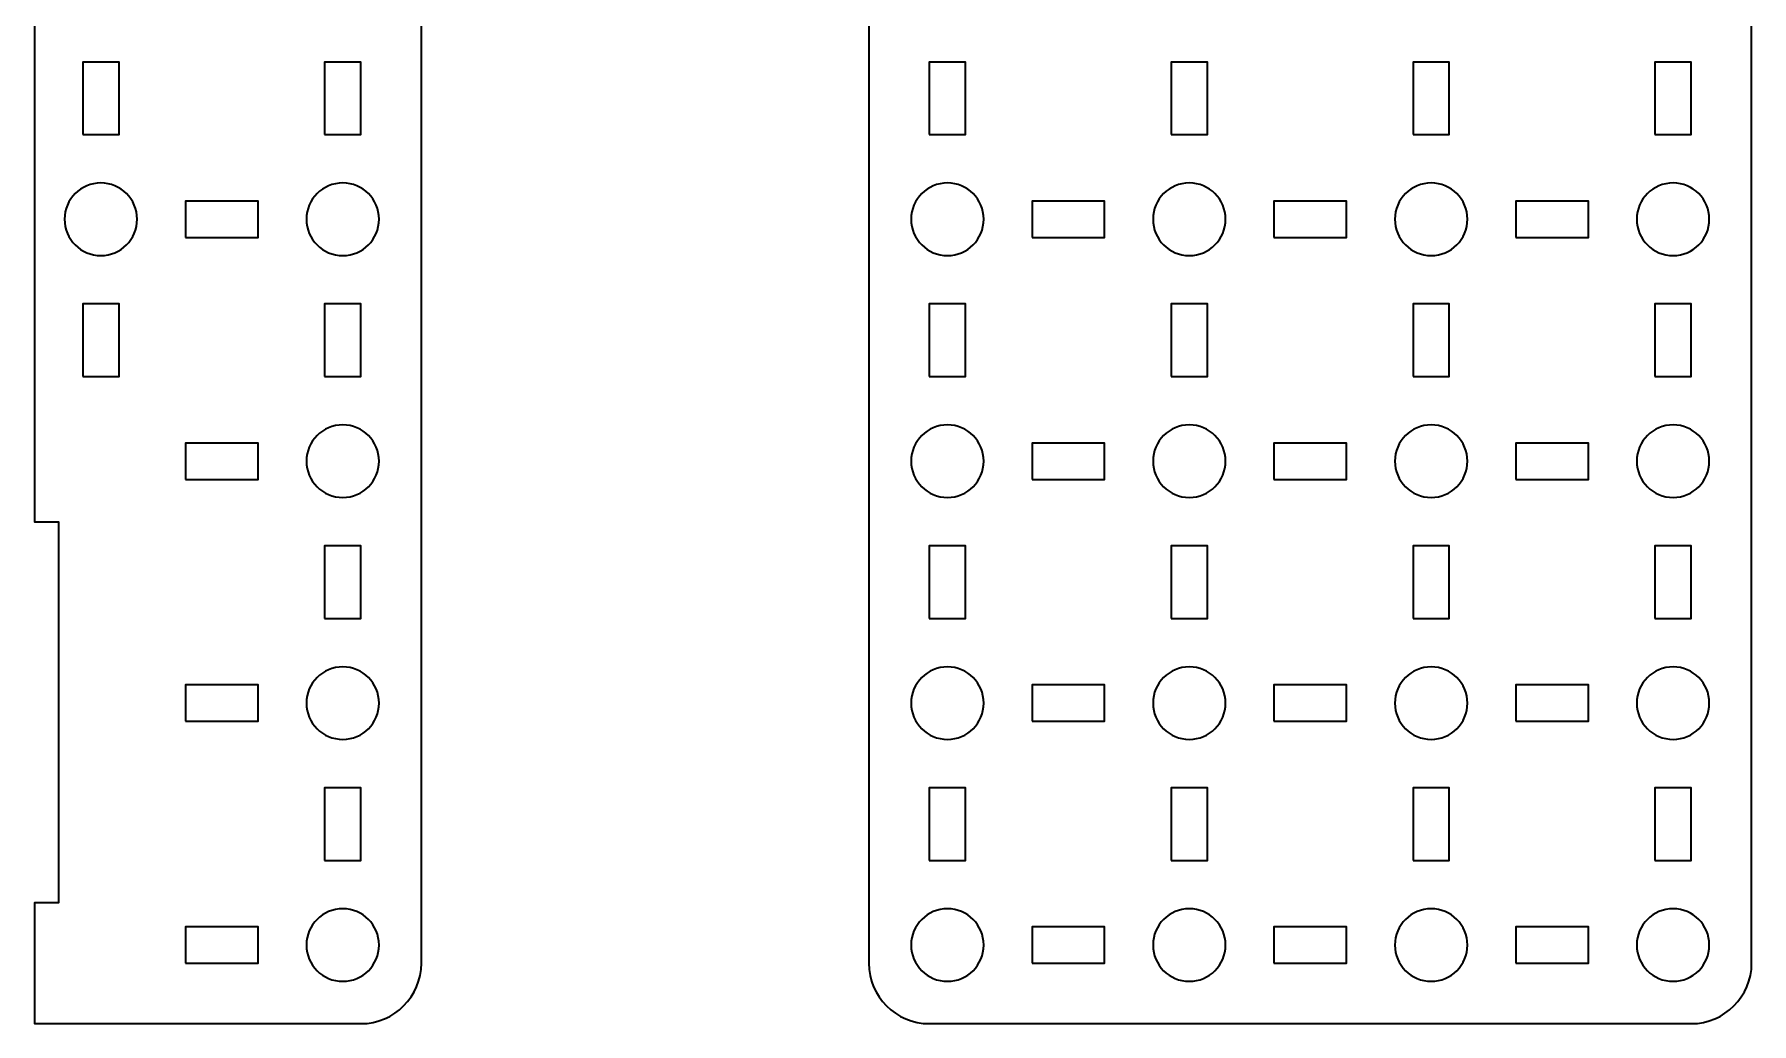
# Model space of a CAD drawing. Header units: centimetres. Extents: x -40 to 171, y -20 to 141.
# Drawn here: x 18.95 to 33.15, y 85.5 to 93.68 of the extents above; entities that cross this region are included whole.
import ezdxf

# ---------------------------------------------------------------- set-up
doc = ezdxf.new("R2010")
doc.units = ezdxf.units.CM
doc.header["$MEASUREMENT"] = 0
doc.layers.add('Layer 1', color=7, linetype='Continuous')

msp = doc.modelspace()

# ---------------------------------------------------------------- linework, layer by layer
at = {"layer": 'Layer 1', "color": 250, "lineweight": 35}
for points, knots in [([(21.65, 85.5), (21.65, 85.5), (19.35, 85.5), (19.35, 85.5), (19.35, 85.5), (19.35, 85.5), (18.95, 85.5), (18.95, 85.5), (18.95, 85.5), (18.95, 85.5), (18.95, 86.5), (18.95, 86.5), (18.95, 86.5), (18.95, 86.5), (19.15, 86.5), (19.15, 86.5), (19.15, 86.5), (19.15, 86.5), (19.15, 89.65), (19.15, 89.65), (19.15, 89.65), (19.15, 89.65), (18.95, 89.65), (18.95, 89.65), (18.95, 89.65), (18.95, 89.65), (18.95, 100.3), (18.95, 100.3), (18.95, 100.3), (18.95, 100.57609), (19.17391, 100.8), (19.45, 100.8), (19.45, 100.8), (19.45, 100.8), (21.65, 100.8), (21.65, 100.8), (21.65, 100.8), (21.92609, 100.8), (22.15, 100.57609), (22.15, 100.3), (22.15, 100.3), (22.15, 100.3), (22.15, 86), (22.15, 86), (22.15, 86), (22.15, 85.72391), (21.92609, 85.5), (21.65, 85.5)], [0, 0, 0, 0, 0.08333333, 0.08333333, 0.08333333, 0.08333333, 0.16666667, 0.16666667, 0.16666667, 0.16666667, 0.25, 0.25, 0.25, 0.25, 0.33333333, 0.33333333, 0.33333333, 0.33333333, 0.41666667, 0.41666667, 0.41666667, 0.41666667, 0.5, 0.5, 0.5, 0.5, 0.58333333, 0.58333333, 0.58333333, 0.58333333, 0.66666667, 0.66666667, 0.66666667, 0.66666667, 0.75, 0.75, 0.75, 0.75, 0.83333333, 0.83333333, 0.83333333, 0.83333333, 0.91666667, 0.91666667, 0.91666667, 0.91666667, 1, 1, 1, 1]), ([(32.65, 85.5), (32.65, 85.5), (26.35, 85.5), (26.35, 85.5), (26.35, 85.5), (26.07391, 85.5), (25.85, 85.72391), (25.85, 86), (25.85, 86), (25.85, 86), (25.85, 100.3), (25.85, 100.3), (25.85, 100.3), (25.85, 100.57609), (26.07391, 100.8), (26.35, 100.8), (26.35, 100.8), (26.35, 100.8), (32.65, 100.8), (32.65, 100.8), (32.65, 100.8), (32.92609, 100.8), (33.15, 100.57609), (33.15, 100.3), (33.15, 100.3), (33.15, 100.3), (33.15, 86), (33.15, 86), (33.15, 86), (33.15, 85.72391), (32.92609, 85.5), (32.65, 85.5)], [0, 0, 0, 0, 0.125, 0.125, 0.125, 0.125, 0.25, 0.25, 0.25, 0.25, 0.375, 0.375, 0.375, 0.375, 0.5, 0.5, 0.5, 0.5, 0.625, 0.625, 0.625, 0.625, 0.75, 0.75, 0.75, 0.75, 0.875, 0.875, 0.875, 0.875, 1, 1, 1, 1]), ([(19.35, 92.85), (19.35, 92.85), (19.35, 93.45), (19.35, 93.45), (19.35, 93.45), (19.35, 93.45), (19.65, 93.45), (19.65, 93.45), (19.65, 93.45), (19.65, 93.45), (19.65, 92.85), (19.65, 92.85), (19.65, 92.85), (19.65, 92.85), (19.35, 92.85), (19.35, 92.85)], [0, 0, 0, 0, 0.25, 0.25, 0.25, 0.25, 0.5, 0.5, 0.5, 0.5, 0.75, 0.75, 0.75, 0.75, 1, 1, 1, 1]), ([(21.35, 92.85), (21.35, 92.85), (21.35, 93.45), (21.35, 93.45), (21.35, 93.45), (21.35, 93.45), (21.65, 93.45), (21.65, 93.45), (21.65, 93.45), (21.65, 93.45), (21.65, 92.85), (21.65, 92.85), (21.65, 92.85), (21.65, 92.85), (21.35, 92.85), (21.35, 92.85)], [0, 0, 0, 0, 0.25, 0.25, 0.25, 0.25, 0.5, 0.5, 0.5, 0.5, 0.75, 0.75, 0.75, 0.75, 1, 1, 1, 1]), ([(26.35, 92.85), (26.35, 92.85), (26.35, 93.45), (26.35, 93.45), (26.35, 93.45), (26.35, 93.45), (26.65, 93.45), (26.65, 93.45), (26.65, 93.45), (26.65, 93.45), (26.65, 92.85), (26.65, 92.85), (26.65, 92.85), (26.65, 92.85), (26.35, 92.85), (26.35, 92.85)], [0, 0, 0, 0, 0.25, 0.25, 0.25, 0.25, 0.5, 0.5, 0.5, 0.5, 0.75, 0.75, 0.75, 0.75, 1, 1, 1, 1]), ([(28.35, 92.85), (28.35, 92.85), (28.35, 93.45), (28.35, 93.45), (28.35, 93.45), (28.35, 93.45), (28.65, 93.45), (28.65, 93.45), (28.65, 93.45), (28.65, 93.45), (28.65, 92.85), (28.65, 92.85), (28.65, 92.85), (28.65, 92.85), (28.35, 92.85), (28.35, 92.85)], [0, 0, 0, 0, 0.25, 0.25, 0.25, 0.25, 0.5, 0.5, 0.5, 0.5, 0.75, 0.75, 0.75, 0.75, 1, 1, 1, 1]), ([(30.35, 92.85), (30.35, 92.85), (30.35, 93.45), (30.35, 93.45), (30.35, 93.45), (30.35, 93.45), (30.65, 93.45), (30.65, 93.45), (30.65, 93.45), (30.65, 93.45), (30.65, 92.85), (30.65, 92.85), (30.65, 92.85), (30.65, 92.85), (30.35, 92.85), (30.35, 92.85)], [0, 0, 0, 0, 0.25, 0.25, 0.25, 0.25, 0.5, 0.5, 0.5, 0.5, 0.75, 0.75, 0.75, 0.75, 1, 1, 1, 1]), ([(32.35, 92.85), (32.35, 92.85), (32.35, 93.45), (32.35, 93.45), (32.35, 93.45), (32.35, 93.45), (32.65, 93.45), (32.65, 93.45), (32.65, 93.45), (32.65, 93.45), (32.65, 92.85), (32.65, 92.85), (32.65, 92.85), (32.65, 92.85), (32.35, 92.85), (32.35, 92.85)], [0, 0, 0, 0, 0.25, 0.25, 0.25, 0.25, 0.5, 0.5, 0.5, 0.5, 0.75, 0.75, 0.75, 0.75, 1, 1, 1, 1]), ([(19.2, 92.15), (19.2, 92.31566), (19.33434, 92.45), (19.5, 92.45), (19.5, 92.45), (19.66566, 92.45), (19.8, 92.31566), (19.8, 92.15), (19.8, 92.15), (19.8, 91.98434), (19.66566, 91.85), (19.5, 91.85), (19.5, 91.85), (19.33434, 91.85), (19.2, 91.98434), (19.2, 92.15)], [0, 0, 0, 0, 0.25, 0.25, 0.25, 0.25, 0.5, 0.5, 0.5, 0.5, 0.75, 0.75, 0.75, 0.75, 1, 1, 1, 1]), ([(21.2, 92.15), (21.2, 92.31566), (21.33434, 92.45), (21.5, 92.45), (21.5, 92.45), (21.66566, 92.45), (21.8, 92.31566), (21.8, 92.15), (21.8, 92.15), (21.8, 91.98434), (21.66566, 91.85), (21.5, 91.85), (21.5, 91.85), (21.33434, 91.85), (21.2, 91.98434), (21.2, 92.15)], [0, 0, 0, 0, 0.25, 0.25, 0.25, 0.25, 0.5, 0.5, 0.5, 0.5, 0.75, 0.75, 0.75, 0.75, 1, 1, 1, 1]), ([(26.2, 92.15), (26.2, 92.31566), (26.33434, 92.45), (26.5, 92.45), (26.5, 92.45), (26.66566, 92.45), (26.8, 92.31566), (26.8, 92.15), (26.8, 92.15), (26.8, 91.98434), (26.66566, 91.85), (26.5, 91.85), (26.5, 91.85), (26.33434, 91.85), (26.2, 91.98434), (26.2, 92.15)], [0, 0, 0, 0, 0.25, 0.25, 0.25, 0.25, 0.5, 0.5, 0.5, 0.5, 0.75, 0.75, 0.75, 0.75, 1, 1, 1, 1]), ([(28.2, 92.15), (28.2, 92.31566), (28.33434, 92.45), (28.5, 92.45), (28.5, 92.45), (28.66566, 92.45), (28.8, 92.31566), (28.8, 92.15), (28.8, 92.15), (28.8, 91.98434), (28.66566, 91.85), (28.5, 91.85), (28.5, 91.85), (28.33434, 91.85), (28.2, 91.98434), (28.2, 92.15)], [0, 0, 0, 0, 0.25, 0.25, 0.25, 0.25, 0.5, 0.5, 0.5, 0.5, 0.75, 0.75, 0.75, 0.75, 1, 1, 1, 1]), ([(30.2, 92.15), (30.2, 92.31566), (30.33434, 92.45), (30.5, 92.45), (30.5, 92.45), (30.66566, 92.45), (30.8, 92.31566), (30.8, 92.15), (30.8, 92.15), (30.8, 91.98434), (30.66566, 91.85), (30.5, 91.85), (30.5, 91.85), (30.33434, 91.85), (30.2, 91.98434), (30.2, 92.15)], [0, 0, 0, 0, 0.25, 0.25, 0.25, 0.25, 0.5, 0.5, 0.5, 0.5, 0.75, 0.75, 0.75, 0.75, 1, 1, 1, 1]), ([(32.2, 92.15), (32.2, 92.31566), (32.33434, 92.45), (32.5, 92.45), (32.5, 92.45), (32.66566, 92.45), (32.8, 92.31566), (32.8, 92.15), (32.8, 92.15), (32.8, 91.98434), (32.66566, 91.85), (32.5, 91.85), (32.5, 91.85), (32.33434, 91.85), (32.2, 91.98434), (32.2, 92.15)], [0, 0, 0, 0, 0.25, 0.25, 0.25, 0.25, 0.5, 0.5, 0.5, 0.5, 0.75, 0.75, 0.75, 0.75, 1, 1, 1, 1]), ([(20.2, 92), (20.2, 92), (20.2, 92.3), (20.2, 92.3), (20.2, 92.3), (20.2, 92.3), (20.8, 92.3), (20.8, 92.3), (20.8, 92.3), (20.8, 92.3), (20.8, 92), (20.8, 92), (20.8, 92), (20.8, 92), (20.2, 92), (20.2, 92)], [0, 0, 0, 0, 0.25, 0.25, 0.25, 0.25, 0.5, 0.5, 0.5, 0.5, 0.75, 0.75, 0.75, 0.75, 1, 1, 1, 1]), ([(27.2, 92), (27.2, 92), (27.2, 92.3), (27.2, 92.3), (27.2, 92.3), (27.2, 92.3), (27.8, 92.3), (27.8, 92.3), (27.8, 92.3), (27.8, 92.3), (27.8, 92), (27.8, 92), (27.8, 92), (27.8, 92), (27.2, 92), (27.2, 92)], [0, 0, 0, 0, 0.25, 0.25, 0.25, 0.25, 0.5, 0.5, 0.5, 0.5, 0.75, 0.75, 0.75, 0.75, 1, 1, 1, 1]), ([(29.2, 92), (29.2, 92), (29.2, 92.3), (29.2, 92.3), (29.2, 92.3), (29.2, 92.3), (29.8, 92.3), (29.8, 92.3), (29.8, 92.3), (29.8, 92.3), (29.8, 92), (29.8, 92), (29.8, 92), (29.8, 92), (29.2, 92), (29.2, 92)], [0, 0, 0, 0, 0.25, 0.25, 0.25, 0.25, 0.5, 0.5, 0.5, 0.5, 0.75, 0.75, 0.75, 0.75, 1, 1, 1, 1]), ([(31.2, 92), (31.2, 92), (31.2, 92.3), (31.2, 92.3), (31.2, 92.3), (31.2, 92.3), (31.8, 92.3), (31.8, 92.3), (31.8, 92.3), (31.8, 92.3), (31.8, 92), (31.8, 92), (31.8, 92), (31.8, 92), (31.2, 92), (31.2, 92)], [0, 0, 0, 0, 0.25, 0.25, 0.25, 0.25, 0.5, 0.5, 0.5, 0.5, 0.75, 0.75, 0.75, 0.75, 1, 1, 1, 1]), ([(19.35, 90.85), (19.35, 90.85), (19.35, 91.45), (19.35, 91.45), (19.35, 91.45), (19.35, 91.45), (19.65, 91.45), (19.65, 91.45), (19.65, 91.45), (19.65, 91.45), (19.65, 90.85), (19.65, 90.85), (19.65, 90.85), (19.65, 90.85), (19.35, 90.85), (19.35, 90.85)], [0, 0, 0, 0, 0.25, 0.25, 0.25, 0.25, 0.5, 0.5, 0.5, 0.5, 0.75, 0.75, 0.75, 0.75, 1, 1, 1, 1]), ([(21.35, 90.85), (21.35, 90.85), (21.35, 91.45), (21.35, 91.45), (21.35, 91.45), (21.35, 91.45), (21.65, 91.45), (21.65, 91.45), (21.65, 91.45), (21.65, 91.45), (21.65, 90.85), (21.65, 90.85), (21.65, 90.85), (21.65, 90.85), (21.35, 90.85), (21.35, 90.85)], [0, 0, 0, 0, 0.25, 0.25, 0.25, 0.25, 0.5, 0.5, 0.5, 0.5, 0.75, 0.75, 0.75, 0.75, 1, 1, 1, 1]), ([(26.35, 90.85), (26.35, 90.85), (26.35, 91.45), (26.35, 91.45), (26.35, 91.45), (26.35, 91.45), (26.65, 91.45), (26.65, 91.45), (26.65, 91.45), (26.65, 91.45), (26.65, 90.85), (26.65, 90.85), (26.65, 90.85), (26.65, 90.85), (26.35, 90.85), (26.35, 90.85)], [0, 0, 0, 0, 0.25, 0.25, 0.25, 0.25, 0.5, 0.5, 0.5, 0.5, 0.75, 0.75, 0.75, 0.75, 1, 1, 1, 1]), ([(28.35, 90.85), (28.35, 90.85), (28.35, 91.45), (28.35, 91.45), (28.35, 91.45), (28.35, 91.45), (28.65, 91.45), (28.65, 91.45), (28.65, 91.45), (28.65, 91.45), (28.65, 90.85), (28.65, 90.85), (28.65, 90.85), (28.65, 90.85), (28.35, 90.85), (28.35, 90.85)], [0, 0, 0, 0, 0.25, 0.25, 0.25, 0.25, 0.5, 0.5, 0.5, 0.5, 0.75, 0.75, 0.75, 0.75, 1, 1, 1, 1]), ([(30.35, 90.85), (30.35, 90.85), (30.35, 91.45), (30.35, 91.45), (30.35, 91.45), (30.35, 91.45), (30.65, 91.45), (30.65, 91.45), (30.65, 91.45), (30.65, 91.45), (30.65, 90.85), (30.65, 90.85), (30.65, 90.85), (30.65, 90.85), (30.35, 90.85), (30.35, 90.85)], [0, 0, 0, 0, 0.25, 0.25, 0.25, 0.25, 0.5, 0.5, 0.5, 0.5, 0.75, 0.75, 0.75, 0.75, 1, 1, 1, 1]), ([(32.35, 90.85), (32.35, 90.85), (32.35, 91.45), (32.35, 91.45), (32.35, 91.45), (32.35, 91.45), (32.65, 91.45), (32.65, 91.45), (32.65, 91.45), (32.65, 91.45), (32.65, 90.85), (32.65, 90.85), (32.65, 90.85), (32.65, 90.85), (32.35, 90.85), (32.35, 90.85)], [0, 0, 0, 0, 0.25, 0.25, 0.25, 0.25, 0.5, 0.5, 0.5, 0.5, 0.75, 0.75, 0.75, 0.75, 1, 1, 1, 1]), ([(21.2, 90.15), (21.2, 90.31566), (21.33434, 90.45), (21.5, 90.45), (21.5, 90.45), (21.66566, 90.45), (21.8, 90.31566), (21.8, 90.15), (21.8, 90.15), (21.8, 89.98434), (21.66566, 89.85), (21.5, 89.85), (21.5, 89.85), (21.33434, 89.85), (21.2, 89.98434), (21.2, 90.15)], [0, 0, 0, 0, 0.25, 0.25, 0.25, 0.25, 0.5, 0.5, 0.5, 0.5, 0.75, 0.75, 0.75, 0.75, 1, 1, 1, 1]), ([(26.2, 90.15), (26.2, 90.31566), (26.33434, 90.45), (26.5, 90.45), (26.5, 90.45), (26.66566, 90.45), (26.8, 90.31566), (26.8, 90.15), (26.8, 90.15), (26.8, 89.98434), (26.66566, 89.85), (26.5, 89.85), (26.5, 89.85), (26.33434, 89.85), (26.2, 89.98434), (26.2, 90.15)], [0, 0, 0, 0, 0.25, 0.25, 0.25, 0.25, 0.5, 0.5, 0.5, 0.5, 0.75, 0.75, 0.75, 0.75, 1, 1, 1, 1]), ([(28.2, 90.15), (28.2, 90.31566), (28.33434, 90.45), (28.5, 90.45), (28.5, 90.45), (28.66566, 90.45), (28.8, 90.31566), (28.8, 90.15), (28.8, 90.15), (28.8, 89.98434), (28.66566, 89.85), (28.5, 89.85), (28.5, 89.85), (28.33434, 89.85), (28.2, 89.98434), (28.2, 90.15)], [0, 0, 0, 0, 0.25, 0.25, 0.25, 0.25, 0.5, 0.5, 0.5, 0.5, 0.75, 0.75, 0.75, 0.75, 1, 1, 1, 1]), ([(30.2, 90.15), (30.2, 90.31566), (30.33434, 90.45), (30.5, 90.45), (30.5, 90.45), (30.66566, 90.45), (30.8, 90.31566), (30.8, 90.15), (30.8, 90.15), (30.8, 89.98434), (30.66566, 89.85), (30.5, 89.85), (30.5, 89.85), (30.33434, 89.85), (30.2, 89.98434), (30.2, 90.15)], [0, 0, 0, 0, 0.25, 0.25, 0.25, 0.25, 0.5, 0.5, 0.5, 0.5, 0.75, 0.75, 0.75, 0.75, 1, 1, 1, 1]), ([(32.2, 90.15), (32.2, 90.31566), (32.33434, 90.45), (32.5, 90.45), (32.5, 90.45), (32.66566, 90.45), (32.8, 90.31566), (32.8, 90.15), (32.8, 90.15), (32.8, 89.98434), (32.66566, 89.85), (32.5, 89.85), (32.5, 89.85), (32.33434, 89.85), (32.2, 89.98434), (32.2, 90.15)], [0, 0, 0, 0, 0.25, 0.25, 0.25, 0.25, 0.5, 0.5, 0.5, 0.5, 0.75, 0.75, 0.75, 0.75, 1, 1, 1, 1]), ([(20.2, 90), (20.2, 90), (20.2, 90.3), (20.2, 90.3), (20.2, 90.3), (20.2, 90.3), (20.8, 90.3), (20.8, 90.3), (20.8, 90.3), (20.8, 90.3), (20.8, 90), (20.8, 90), (20.8, 90), (20.8, 90), (20.2, 90), (20.2, 90)], [0, 0, 0, 0, 0.25, 0.25, 0.25, 0.25, 0.5, 0.5, 0.5, 0.5, 0.75, 0.75, 0.75, 0.75, 1, 1, 1, 1]), ([(27.2, 90), (27.2, 90), (27.2, 90.3), (27.2, 90.3), (27.2, 90.3), (27.2, 90.3), (27.8, 90.3), (27.8, 90.3), (27.8, 90.3), (27.8, 90.3), (27.8, 90), (27.8, 90), (27.8, 90), (27.8, 90), (27.2, 90), (27.2, 90)], [0, 0, 0, 0, 0.25, 0.25, 0.25, 0.25, 0.5, 0.5, 0.5, 0.5, 0.75, 0.75, 0.75, 0.75, 1, 1, 1, 1]), ([(29.2, 90), (29.2, 90), (29.2, 90.3), (29.2, 90.3), (29.2, 90.3), (29.2, 90.3), (29.8, 90.3), (29.8, 90.3), (29.8, 90.3), (29.8, 90.3), (29.8, 90), (29.8, 90), (29.8, 90), (29.8, 90), (29.2, 90), (29.2, 90)], [0, 0, 0, 0, 0.25, 0.25, 0.25, 0.25, 0.5, 0.5, 0.5, 0.5, 0.75, 0.75, 0.75, 0.75, 1, 1, 1, 1]), ([(31.2, 90), (31.2, 90), (31.2, 90.3), (31.2, 90.3), (31.2, 90.3), (31.2, 90.3), (31.8, 90.3), (31.8, 90.3), (31.8, 90.3), (31.8, 90.3), (31.8, 90), (31.8, 90), (31.8, 90), (31.8, 90), (31.2, 90), (31.2, 90)], [0, 0, 0, 0, 0.25, 0.25, 0.25, 0.25, 0.5, 0.5, 0.5, 0.5, 0.75, 0.75, 0.75, 0.75, 1, 1, 1, 1]), ([(21.35, 88.85), (21.35, 88.85), (21.35, 89.45), (21.35, 89.45), (21.35, 89.45), (21.35, 89.45), (21.65, 89.45), (21.65, 89.45), (21.65, 89.45), (21.65, 89.45), (21.65, 88.85), (21.65, 88.85), (21.65, 88.85), (21.65, 88.85), (21.35, 88.85), (21.35, 88.85)], [0, 0, 0, 0, 0.25, 0.25, 0.25, 0.25, 0.5, 0.5, 0.5, 0.5, 0.75, 0.75, 0.75, 0.75, 1, 1, 1, 1]), ([(26.35, 88.85), (26.35, 88.85), (26.35, 89.45), (26.35, 89.45), (26.35, 89.45), (26.35, 89.45), (26.65, 89.45), (26.65, 89.45), (26.65, 89.45), (26.65, 89.45), (26.65, 88.85), (26.65, 88.85), (26.65, 88.85), (26.65, 88.85), (26.35, 88.85), (26.35, 88.85)], [0, 0, 0, 0, 0.25, 0.25, 0.25, 0.25, 0.5, 0.5, 0.5, 0.5, 0.75, 0.75, 0.75, 0.75, 1, 1, 1, 1]), ([(28.35, 88.85), (28.35, 88.85), (28.35, 89.45), (28.35, 89.45), (28.35, 89.45), (28.35, 89.45), (28.65, 89.45), (28.65, 89.45), (28.65, 89.45), (28.65, 89.45), (28.65, 88.85), (28.65, 88.85), (28.65, 88.85), (28.65, 88.85), (28.35, 88.85), (28.35, 88.85)], [0, 0, 0, 0, 0.25, 0.25, 0.25, 0.25, 0.5, 0.5, 0.5, 0.5, 0.75, 0.75, 0.75, 0.75, 1, 1, 1, 1]), ([(30.35, 88.85), (30.35, 88.85), (30.35, 89.45), (30.35, 89.45), (30.35, 89.45), (30.35, 89.45), (30.65, 89.45), (30.65, 89.45), (30.65, 89.45), (30.65, 89.45), (30.65, 88.85), (30.65, 88.85), (30.65, 88.85), (30.65, 88.85), (30.35, 88.85), (30.35, 88.85)], [0, 0, 0, 0, 0.25, 0.25, 0.25, 0.25, 0.5, 0.5, 0.5, 0.5, 0.75, 0.75, 0.75, 0.75, 1, 1, 1, 1]), ([(32.35, 88.85), (32.35, 88.85), (32.35, 89.45), (32.35, 89.45), (32.35, 89.45), (32.35, 89.45), (32.65, 89.45), (32.65, 89.45), (32.65, 89.45), (32.65, 89.45), (32.65, 88.85), (32.65, 88.85), (32.65, 88.85), (32.65, 88.85), (32.35, 88.85), (32.35, 88.85)], [0, 0, 0, 0, 0.25, 0.25, 0.25, 0.25, 0.5, 0.5, 0.5, 0.5, 0.75, 0.75, 0.75, 0.75, 1, 1, 1, 1]), ([(21.2, 88.15), (21.2, 88.31566), (21.33434, 88.45), (21.5, 88.45), (21.5, 88.45), (21.66566, 88.45), (21.8, 88.31566), (21.8, 88.15), (21.8, 88.15), (21.8, 87.98434), (21.66566, 87.85), (21.5, 87.85), (21.5, 87.85), (21.33434, 87.85), (21.2, 87.98434), (21.2, 88.15)], [0, 0, 0, 0, 0.25, 0.25, 0.25, 0.25, 0.5, 0.5, 0.5, 0.5, 0.75, 0.75, 0.75, 0.75, 1, 1, 1, 1]), ([(26.2, 88.15), (26.2, 88.31566), (26.33434, 88.45), (26.5, 88.45), (26.5, 88.45), (26.66566, 88.45), (26.8, 88.31566), (26.8, 88.15), (26.8, 88.15), (26.8, 87.98434), (26.66566, 87.85), (26.5, 87.85), (26.5, 87.85), (26.33434, 87.85), (26.2, 87.98434), (26.2, 88.15)], [0, 0, 0, 0, 0.25, 0.25, 0.25, 0.25, 0.5, 0.5, 0.5, 0.5, 0.75, 0.75, 0.75, 0.75, 1, 1, 1, 1]), ([(28.2, 88.15), (28.2, 88.31566), (28.33434, 88.45), (28.5, 88.45), (28.5, 88.45), (28.66566, 88.45), (28.8, 88.31566), (28.8, 88.15), (28.8, 88.15), (28.8, 87.98434), (28.66566, 87.85), (28.5, 87.85), (28.5, 87.85), (28.33434, 87.85), (28.2, 87.98434), (28.2, 88.15)], [0, 0, 0, 0, 0.25, 0.25, 0.25, 0.25, 0.5, 0.5, 0.5, 0.5, 0.75, 0.75, 0.75, 0.75, 1, 1, 1, 1]), ([(30.2, 88.15), (30.2, 88.31566), (30.33434, 88.45), (30.5, 88.45), (30.5, 88.45), (30.66566, 88.45), (30.8, 88.31566), (30.8, 88.15), (30.8, 88.15), (30.8, 87.98434), (30.66566, 87.85), (30.5, 87.85), (30.5, 87.85), (30.33434, 87.85), (30.2, 87.98434), (30.2, 88.15)], [0, 0, 0, 0, 0.25, 0.25, 0.25, 0.25, 0.5, 0.5, 0.5, 0.5, 0.75, 0.75, 0.75, 0.75, 1, 1, 1, 1]), ([(32.2, 88.15), (32.2, 88.31566), (32.33434, 88.45), (32.5, 88.45), (32.5, 88.45), (32.66566, 88.45), (32.8, 88.31566), (32.8, 88.15), (32.8, 88.15), (32.8, 87.98434), (32.66566, 87.85), (32.5, 87.85), (32.5, 87.85), (32.33434, 87.85), (32.2, 87.98434), (32.2, 88.15)], [0, 0, 0, 0, 0.25, 0.25, 0.25, 0.25, 0.5, 0.5, 0.5, 0.5, 0.75, 0.75, 0.75, 0.75, 1, 1, 1, 1]), ([(20.2, 88), (20.2, 88), (20.2, 88.3), (20.2, 88.3), (20.2, 88.3), (20.2, 88.3), (20.8, 88.3), (20.8, 88.3), (20.8, 88.3), (20.8, 88.3), (20.8, 88), (20.8, 88), (20.8, 88), (20.8, 88), (20.2, 88), (20.2, 88)], [0, 0, 0, 0, 0.25, 0.25, 0.25, 0.25, 0.5, 0.5, 0.5, 0.5, 0.75, 0.75, 0.75, 0.75, 1, 1, 1, 1]), ([(27.2, 88), (27.2, 88), (27.2, 88.3), (27.2, 88.3), (27.2, 88.3), (27.2, 88.3), (27.8, 88.3), (27.8, 88.3), (27.8, 88.3), (27.8, 88.3), (27.8, 88), (27.8, 88), (27.8, 88), (27.8, 88), (27.2, 88), (27.2, 88)], [0, 0, 0, 0, 0.25, 0.25, 0.25, 0.25, 0.5, 0.5, 0.5, 0.5, 0.75, 0.75, 0.75, 0.75, 1, 1, 1, 1]), ([(29.2, 88), (29.2, 88), (29.2, 88.3), (29.2, 88.3), (29.2, 88.3), (29.2, 88.3), (29.8, 88.3), (29.8, 88.3), (29.8, 88.3), (29.8, 88.3), (29.8, 88), (29.8, 88), (29.8, 88), (29.8, 88), (29.2, 88), (29.2, 88)], [0, 0, 0, 0, 0.25, 0.25, 0.25, 0.25, 0.5, 0.5, 0.5, 0.5, 0.75, 0.75, 0.75, 0.75, 1, 1, 1, 1]), ([(31.2, 88), (31.2, 88), (31.2, 88.3), (31.2, 88.3), (31.2, 88.3), (31.2, 88.3), (31.8, 88.3), (31.8, 88.3), (31.8, 88.3), (31.8, 88.3), (31.8, 88), (31.8, 88), (31.8, 88), (31.8, 88), (31.2, 88), (31.2, 88)], [0, 0, 0, 0, 0.25, 0.25, 0.25, 0.25, 0.5, 0.5, 0.5, 0.5, 0.75, 0.75, 0.75, 0.75, 1, 1, 1, 1]), ([(21.35, 86.85), (21.35, 86.85), (21.35, 87.45), (21.35, 87.45), (21.35, 87.45), (21.35, 87.45), (21.65, 87.45), (21.65, 87.45), (21.65, 87.45), (21.65, 87.45), (21.65, 86.85), (21.65, 86.85), (21.65, 86.85), (21.65, 86.85), (21.35, 86.85), (21.35, 86.85)], [0, 0, 0, 0, 0.25, 0.25, 0.25, 0.25, 0.5, 0.5, 0.5, 0.5, 0.75, 0.75, 0.75, 0.75, 1, 1, 1, 1]), ([(26.35, 86.85), (26.35, 86.85), (26.35, 87.45), (26.35, 87.45), (26.35, 87.45), (26.35, 87.45), (26.65, 87.45), (26.65, 87.45), (26.65, 87.45), (26.65, 87.45), (26.65, 86.85), (26.65, 86.85), (26.65, 86.85), (26.65, 86.85), (26.35, 86.85), (26.35, 86.85)], [0, 0, 0, 0, 0.25, 0.25, 0.25, 0.25, 0.5, 0.5, 0.5, 0.5, 0.75, 0.75, 0.75, 0.75, 1, 1, 1, 1]), ([(28.35, 86.85), (28.35, 86.85), (28.35, 87.45), (28.35, 87.45), (28.35, 87.45), (28.35, 87.45), (28.65, 87.45), (28.65, 87.45), (28.65, 87.45), (28.65, 87.45), (28.65, 86.85), (28.65, 86.85), (28.65, 86.85), (28.65, 86.85), (28.35, 86.85), (28.35, 86.85)], [0, 0, 0, 0, 0.25, 0.25, 0.25, 0.25, 0.5, 0.5, 0.5, 0.5, 0.75, 0.75, 0.75, 0.75, 1, 1, 1, 1]), ([(30.35, 86.85), (30.35, 86.85), (30.35, 87.45), (30.35, 87.45), (30.35, 87.45), (30.35, 87.45), (30.65, 87.45), (30.65, 87.45), (30.65, 87.45), (30.65, 87.45), (30.65, 86.85), (30.65, 86.85), (30.65, 86.85), (30.65, 86.85), (30.35, 86.85), (30.35, 86.85)], [0, 0, 0, 0, 0.25, 0.25, 0.25, 0.25, 0.5, 0.5, 0.5, 0.5, 0.75, 0.75, 0.75, 0.75, 1, 1, 1, 1]), ([(32.35, 86.85), (32.35, 86.85), (32.35, 87.45), (32.35, 87.45), (32.35, 87.45), (32.35, 87.45), (32.65, 87.45), (32.65, 87.45), (32.65, 87.45), (32.65, 87.45), (32.65, 86.85), (32.65, 86.85), (32.65, 86.85), (32.65, 86.85), (32.35, 86.85), (32.35, 86.85)], [0, 0, 0, 0, 0.25, 0.25, 0.25, 0.25, 0.5, 0.5, 0.5, 0.5, 0.75, 0.75, 0.75, 0.75, 1, 1, 1, 1]), ([(21.2, 86.15), (21.2, 86.31566), (21.33434, 86.45), (21.5, 86.45), (21.5, 86.45), (21.66566, 86.45), (21.8, 86.31566), (21.8, 86.15), (21.8, 86.15), (21.8, 85.98434), (21.66566, 85.85), (21.5, 85.85), (21.5, 85.85), (21.33434, 85.85), (21.2, 85.98434), (21.2, 86.15)], [0, 0, 0, 0, 0.25, 0.25, 0.25, 0.25, 0.5, 0.5, 0.5, 0.5, 0.75, 0.75, 0.75, 0.75, 1, 1, 1, 1]), ([(26.2, 86.15), (26.2, 86.31566), (26.33434, 86.45), (26.5, 86.45), (26.5, 86.45), (26.66566, 86.45), (26.8, 86.31566), (26.8, 86.15), (26.8, 86.15), (26.8, 85.98434), (26.66566, 85.85), (26.5, 85.85), (26.5, 85.85), (26.33434, 85.85), (26.2, 85.98434), (26.2, 86.15)], [0, 0, 0, 0, 0.25, 0.25, 0.25, 0.25, 0.5, 0.5, 0.5, 0.5, 0.75, 0.75, 0.75, 0.75, 1, 1, 1, 1]), ([(28.2, 86.15), (28.2, 86.31566), (28.33434, 86.45), (28.5, 86.45), (28.5, 86.45), (28.66566, 86.45), (28.8, 86.31566), (28.8, 86.15), (28.8, 86.15), (28.8, 85.98434), (28.66566, 85.85), (28.5, 85.85), (28.5, 85.85), (28.33434, 85.85), (28.2, 85.98434), (28.2, 86.15)], [0, 0, 0, 0, 0.25, 0.25, 0.25, 0.25, 0.5, 0.5, 0.5, 0.5, 0.75, 0.75, 0.75, 0.75, 1, 1, 1, 1]), ([(30.2, 86.15), (30.2, 86.31566), (30.33434, 86.45), (30.5, 86.45), (30.5, 86.45), (30.66566, 86.45), (30.8, 86.31566), (30.8, 86.15), (30.8, 86.15), (30.8, 85.98434), (30.66566, 85.85), (30.5, 85.85), (30.5, 85.85), (30.33434, 85.85), (30.2, 85.98434), (30.2, 86.15)], [0, 0, 0, 0, 0.25, 0.25, 0.25, 0.25, 0.5, 0.5, 0.5, 0.5, 0.75, 0.75, 0.75, 0.75, 1, 1, 1, 1]), ([(32.2, 86.15), (32.2, 86.31566), (32.33434, 86.45), (32.5, 86.45), (32.5, 86.45), (32.66566, 86.45), (32.8, 86.31566), (32.8, 86.15), (32.8, 86.15), (32.8, 85.98434), (32.66566, 85.85), (32.5, 85.85), (32.5, 85.85), (32.33434, 85.85), (32.2, 85.98434), (32.2, 86.15)], [0, 0, 0, 0, 0.25, 0.25, 0.25, 0.25, 0.5, 0.5, 0.5, 0.5, 0.75, 0.75, 0.75, 0.75, 1, 1, 1, 1]), ([(20.2, 86), (20.2, 86), (20.2, 86.3), (20.2, 86.3), (20.2, 86.3), (20.2, 86.3), (20.8, 86.3), (20.8, 86.3), (20.8, 86.3), (20.8, 86.3), (20.8, 86), (20.8, 86), (20.8, 86), (20.8, 86), (20.2, 86), (20.2, 86)], [0, 0, 0, 0, 0.25, 0.25, 0.25, 0.25, 0.5, 0.5, 0.5, 0.5, 0.75, 0.75, 0.75, 0.75, 1, 1, 1, 1]), ([(27.2, 86), (27.2, 86), (27.2, 86.3), (27.2, 86.3), (27.2, 86.3), (27.2, 86.3), (27.8, 86.3), (27.8, 86.3), (27.8, 86.3), (27.8, 86.3), (27.8, 86), (27.8, 86), (27.8, 86), (27.8, 86), (27.2, 86), (27.2, 86)], [0, 0, 0, 0, 0.25, 0.25, 0.25, 0.25, 0.5, 0.5, 0.5, 0.5, 0.75, 0.75, 0.75, 0.75, 1, 1, 1, 1]), ([(29.2, 86), (29.2, 86), (29.2, 86.3), (29.2, 86.3), (29.2, 86.3), (29.2, 86.3), (29.8, 86.3), (29.8, 86.3), (29.8, 86.3), (29.8, 86.3), (29.8, 86), (29.8, 86), (29.8, 86), (29.8, 86), (29.2, 86), (29.2, 86)], [0, 0, 0, 0, 0.25, 0.25, 0.25, 0.25, 0.5, 0.5, 0.5, 0.5, 0.75, 0.75, 0.75, 0.75, 1, 1, 1, 1]), ([(31.2, 86), (31.2, 86), (31.2, 86.3), (31.2, 86.3), (31.2, 86.3), (31.2, 86.3), (31.8, 86.3), (31.8, 86.3), (31.8, 86.3), (31.8, 86.3), (31.8, 86), (31.8, 86), (31.8, 86), (31.8, 86), (31.2, 86), (31.2, 86)], [0, 0, 0, 0, 0.25, 0.25, 0.25, 0.25, 0.5, 0.5, 0.5, 0.5, 0.75, 0.75, 0.75, 0.75, 1, 1, 1, 1])]:
    msp.add_open_spline(points, degree=3, knots=knots, dxfattribs=at)

doc.saveas('drawing.dxf')
